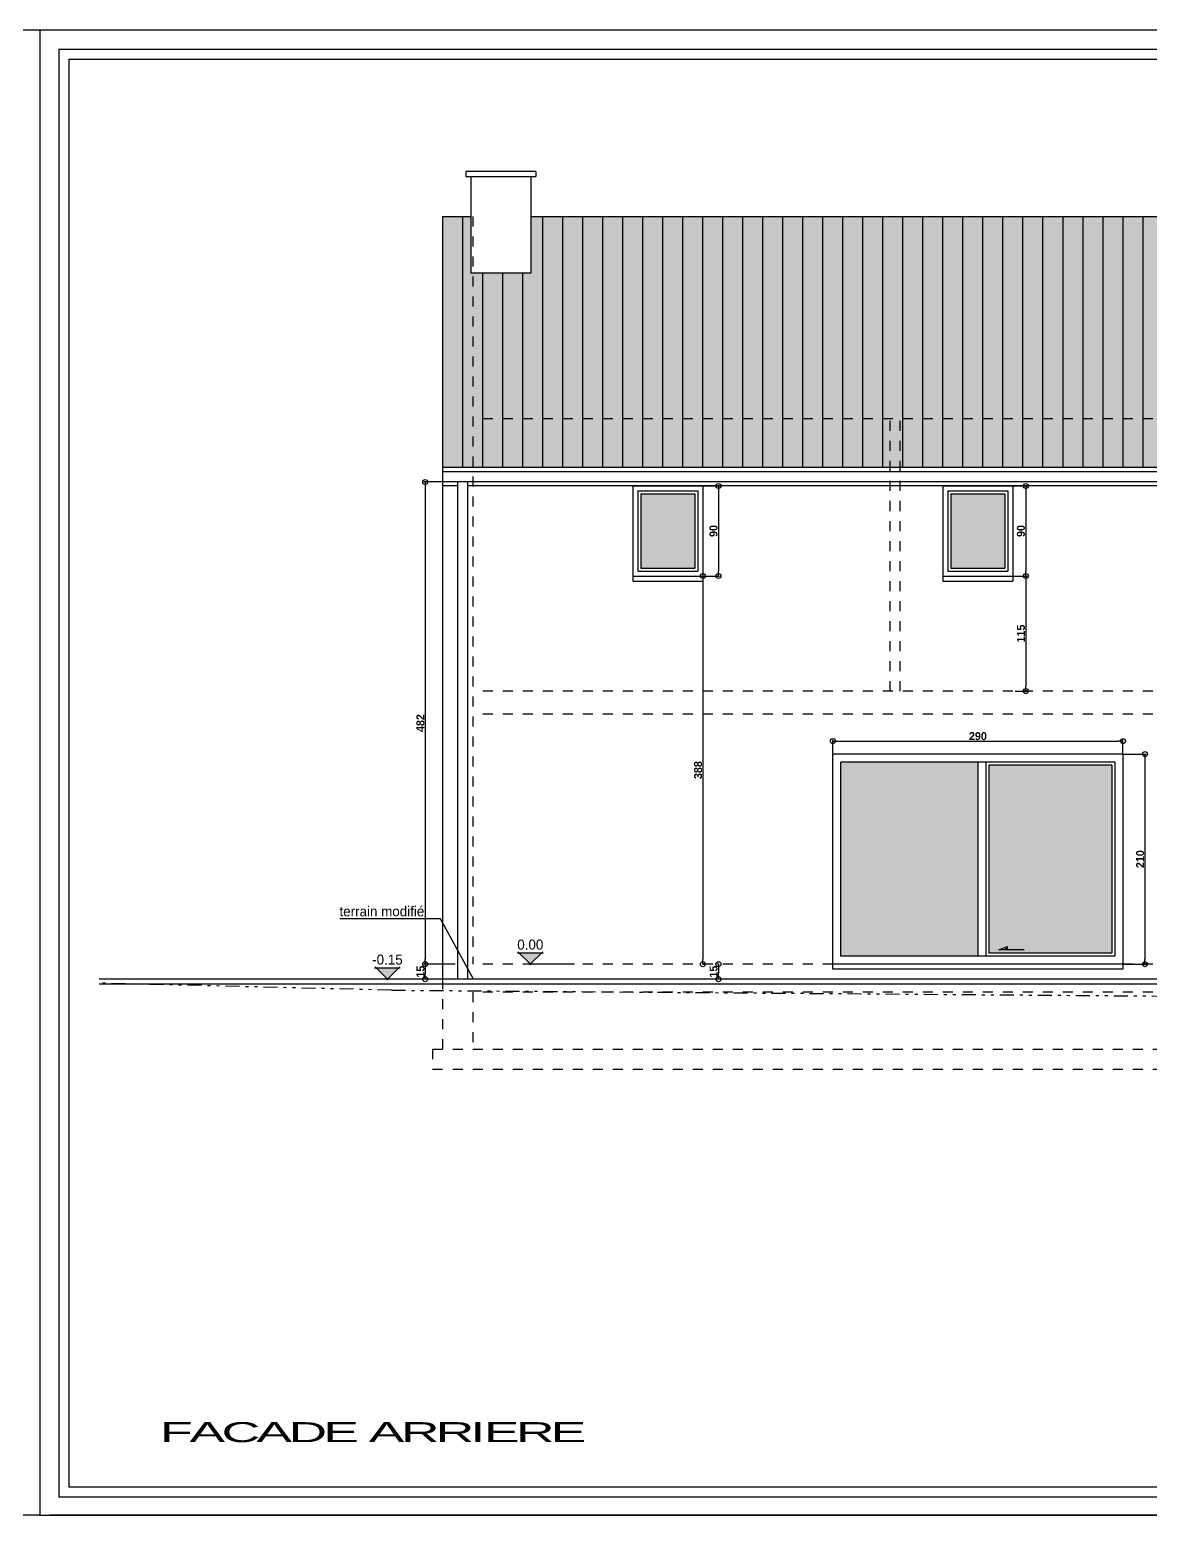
# Model space of a CAD drawing. Header units: millimetres. Extents: x -44462 to 306987, y -116160 to 12874.
# Drawn here: x -8927 to -7807, y -58393 to -56908 of the extents above; entities that cross this region are included whole.
import ezdxf
from ezdxf.enums import TextEntityAlignment as Align

# ---------------------------------------------------------------- set-up
doc = ezdxf.new("R2010")
doc.units = ezdxf.units.MM
doc.header["$PDMODE"] = 35
doc.header["$PDSIZE"] = 10
doc.linetypes.add('DCAD_Phantom', pattern=[38, 14, -6, 3, -6, 3, -6])
doc.linetypes.add('TRAIT_4', pattern=[20, 10, -10])
for name, color, linetype in [('BLANC', 7, 'Continuous'), ('chassis fen.portes', 1, 'Continuous'), ('COTES', 1, 'Continuous'), ('COULEUR 8', 8, 'Continuous'), ('JAUNE', 2, 'Continuous'), ('piontillé', 115, 'TRAIT_4'), ('ROUGE', 1, 'Continuous'), ('TEXTE', 1, 'Continuous')]:
    doc.layers.add(name, color=color, linetype=linetype)
doc.styles.add('CENTURY GOTHIC', font='GOTHIC.TTF')
doc.styles.add('Century Gothic Gras', font='GOTHICB.TTF')
doc.styles.add('COMICS', font='comic.TTF', dxfattribs={"height": 10})
doc.dimstyles.new('1-50', dxfattribs={"dimtxt": 8, "dimasz": 5, "dimexe": 1.25, "dimexo": 0.625, "dimtad": 1, "dimdec": 0, "dimtxsty": 'Century Gothic Gras', "dimblk": 'ORIGIN', "dimcen": 5, "dimclrd": 8, "dimclre": 5, "dimclrt": 6, "dimadec": 0, "dimazin": 0, "dimtfac": 1, "dimtdec": 0, "dimtmove": 0, "dimatfit": 3, "dimfxl": 0, "dimarcsym": 0})

# ---------------------------------------------------------------- blocks, each defined once
blk = doc.blocks.new('_Origin')
at = {"color": 0, "linetype": 'Continuous', "lineweight": -2}
blk.add_line((0, 0), (-1, 0), dxfattribs=at)
blk.add_circle((0, 0), 0.5, dxfattribs=at)
blk = doc.blocks.new('*D413')
at = {"layer": 'COTES', "color": 5, "lineweight": -2}
for p, q in [((-8506.2, -57360.2), (-8533.4, -57360.2)), ((-8502.1, -57842.2), (-8533.4, -57842.2))]:
    blk.add_line(p, q, dxfattribs=at)
at = {"layer": 'COTES', "color": 8, "lineweight": -2}
blk.add_line((-8532.1, -57365.2), (-8532.1, -57837.2), dxfattribs=at)
at = {"layer": 'Defpoints', "color": 0}
for p in [(-8505.5, -57360.2), (-8532.1, -57842.2), (-8484.7, -57842.2)]:
    blk.add_point(p, dxfattribs=at)
at = {"layer": 'COTES', "color": 8, "lineweight": -2, "xscale": 5, "yscale": 5, "zscale": 5}
for p, rotation in [((-8532.1, -57360.2), 90), ((-8532.1, -57842.2), 270)]:
    blk.add_blockref('_Origin', p, dxfattribs=dict(at, rotation=rotation))
at = {"layer": 'COTES', "color": 6, "insert": (-8536.9, -57601.2), "char_height": 8, "attachment_point": 5, "rotation": 90, "style": 'Century Gothic Gras'}
blk.add_mtext('482', dxfattribs=at)
blk = doc.blocks.new('*D414')
at = {"layer": 'COTES', "color": 5, "lineweight": -2}
for p, q in [((-8502.1, -57842.2), (-8533.4, -57842.2)), ((-8515.3, -57857.2), (-8533.4, -57857.2))]:
    blk.add_line(p, q, dxfattribs=at)
at = {"layer": 'COTES', "color": 8, "lineweight": -2}
blk.add_line((-8532.1, -57847.2), (-8532.1, -57852.2), dxfattribs=at)
at = {"layer": 'Defpoints', "color": 0}
for p in [(-8484.7, -57842.2), (-8532.1, -57857.2), (-8514.7, -57857.2)]:
    blk.add_point(p, dxfattribs=at)
at = {"layer": 'COTES', "color": 8, "lineweight": -2, "xscale": 5, "yscale": 5, "zscale": 5}
for p, rotation in [((-8532.1, -57842.2), 90), ((-8532.1, -57857.2), 270)]:
    blk.add_blockref('_Origin', p, dxfattribs=dict(at, rotation=rotation))
at = {"layer": 'COTES', "color": 6, "insert": (-8536.8, -57849.7), "char_height": 8, "attachment_point": 5, "rotation": 90, "style": 'Century Gothic Gras'}
blk.add_mtext('15', dxfattribs=at)
blk = doc.blocks.new('niveau_élévation_gauche')
blk.add_hatch(color=256).paths.add_polyline_path([(-55.5, 11.4), (-44.1, 0), (-32.7, 11.4)])
for p, q in [((-57, 11.4), (-31.3, 11.4)), ((-56.5, 12.4), (-43.4, -0.7)), ((-31.7, 12.4), (-44.8, -0.7)), ((0, 0), (-44.1, 0))]:
    blk.add_line(p, q)
at = {"style": 'COMICS'}
blk.add_attdef('NIVEAU', text='', height=10, dxfattribs=at).set_placement((-44.1, 14.6), align=Align.CENTER)
blk = doc.blocks.new('*D295')
at = {"layer": 'COULEUR 8', "color": 5, "lineweight": -2}
for p, q in [((-8254, -57364.2), (-8237.9, -57364.2)), ((-8254, -57454.2), (-8237.9, -57454.2))]:
    blk.add_line(p, q, dxfattribs=at)
at = {"layer": 'COULEUR 8', "color": 8, "lineweight": -2}
blk.add_line((-8239.1, -57369.2), (-8239.1, -57449.2), dxfattribs=at)
at = {"layer": 'Defpoints', "color": 0}
for p in [(-8254.6, -57364.2), (-8254.6, -57454.2), (-8239.1, -57454.2)]:
    blk.add_point(p, dxfattribs=at)
at = {"layer": 'COULEUR 8', "color": 8, "lineweight": -2, "xscale": 5, "yscale": 5, "zscale": 5}
for p, rotation in [((-8239.1, -57364.2), 90), ((-8239.1, -57454.2), 270)]:
    blk.add_blockref('_Origin', p, dxfattribs=dict(at, rotation=rotation))
at = {"layer": 'COULEUR 8', "color": 6, "insert": (-8244, -57409.2), "char_height": 8, "attachment_point": 5, "rotation": 90, "style": 'Century Gothic Gras'}
blk.add_mtext('90', dxfattribs=at)
blk = doc.blocks.new('*D296')
at = {"layer": 'COULEUR 8', "color": 5, "lineweight": -2}
for p, q in [((-8254.6, -57454.2), (-8253.4, -57454.2)), ((-8254.6, -57842.2), (-8253.4, -57842.2))]:
    blk.add_line(p, q, dxfattribs=at)
at = {"layer": 'COULEUR 8', "color": 8, "lineweight": -2}
blk.add_line((-8254.6, -57459.2), (-8254.6, -57837.2), dxfattribs=at)
at = {"layer": 'Defpoints', "color": 0}
for p in [(-8254.6, -57454.2), (-8254.6, -57842.2), (-8254.6, -57842.2)]:
    blk.add_point(p, dxfattribs=at)
at = {"layer": 'COULEUR 8', "color": 8, "lineweight": -2, "xscale": 5, "yscale": 5, "zscale": 5}
for p, rotation in [((-8254.6, -57454.2), 90), ((-8254.6, -57842.2), 270)]:
    blk.add_blockref('_Origin', p, dxfattribs=dict(at, rotation=rotation))
at = {"layer": 'COULEUR 8', "color": 6, "insert": (-8259.4, -57648.2), "char_height": 8, "attachment_point": 5, "rotation": 90, "style": 'Century Gothic Gras'}
blk.add_mtext('388', dxfattribs=at)
blk = doc.blocks.new('*D297')
at = {"layer": 'COULEUR 8', "color": 5, "lineweight": -2}
for p, q in [((-8239.1, -57842.2), (-8240.4, -57842.2)), ((-8239.1, -57857.2), (-8240.4, -57857.2))]:
    blk.add_line(p, q, dxfattribs=at)
at = {"layer": 'COULEUR 8', "color": 8, "lineweight": -2}
blk.add_line((-8239.1, -57847.2), (-8239.1, -57852.2), dxfattribs=at)
at = {"layer": 'Defpoints', "color": 0}
for p in [(-8239.1, -57842.2), (-8239.1, -57857.2), (-8239.1, -57857.2)]:
    blk.add_point(p, dxfattribs=at)
at = {"layer": 'COULEUR 8', "color": 8, "lineweight": -2, "xscale": 5, "yscale": 5, "zscale": 5}
for p, rotation in [((-8239.1, -57842.2), 90), ((-8239.1, -57857.2), 270)]:
    blk.add_blockref('_Origin', p, dxfattribs=dict(at, rotation=rotation))
at = {"layer": 'COULEUR 8', "color": 6, "insert": (-8243.9, -57849.7), "char_height": 8, "attachment_point": 5, "rotation": 90, "style": 'Century Gothic Gras'}
blk.add_mtext('15', dxfattribs=at)
blk = doc.blocks.new('*D298')
at = {"layer": 'COULEUR 8', "color": 5, "lineweight": -2}
for p, q in [((-7944, -57364.2), (-7930.6, -57364.2)), ((-7944, -57454.2), (-7930.6, -57454.2))]:
    blk.add_line(p, q, dxfattribs=at)
at = {"layer": 'COULEUR 8', "color": 8, "lineweight": -2}
blk.add_line((-7931.8, -57369.2), (-7931.8, -57449.2), dxfattribs=at)
at = {"layer": 'Defpoints', "color": 0}
for p in [(-7944.7, -57364.2), (-7944.7, -57454.2), (-7931.8, -57454.2)]:
    blk.add_point(p, dxfattribs=at)
at = {"layer": 'COULEUR 8', "color": 8, "lineweight": -2, "xscale": 5, "yscale": 5, "zscale": 5}
for p, rotation in [((-7931.8, -57364.2), 90), ((-7931.8, -57454.2), 270)]:
    blk.add_blockref('_Origin', p, dxfattribs=dict(at, rotation=rotation))
at = {"layer": 'COULEUR 8', "color": 6, "insert": (-7936.7, -57409.2), "char_height": 8, "attachment_point": 5, "rotation": 90, "style": 'Century Gothic Gras'}
blk.add_mtext('90', dxfattribs=at)
blk = doc.blocks.new('*D299')
at = {"layer": 'COULEUR 8', "color": 5, "lineweight": -2}
for p, q in [((-7942.6, -57454.2), (-7930.6, -57454.2)), ((-7942.6, -57569.2), (-7930.6, -57569.2))]:
    blk.add_line(p, q, dxfattribs=at)
at = {"layer": 'COULEUR 8', "color": 8, "lineweight": -2}
blk.add_line((-7931.8, -57459.2), (-7931.8, -57564.2), dxfattribs=at)
at = {"layer": 'Defpoints', "color": 0}
for p in [(-7943.2, -57454.2), (-7943.2, -57569.2), (-7931.8, -57569.2)]:
    blk.add_point(p, dxfattribs=at)
at = {"layer": 'COULEUR 8', "color": 8, "lineweight": -2, "xscale": 5, "yscale": 5, "zscale": 5}
for p, rotation in [((-7931.8, -57454.2), 90), ((-7931.8, -57569.2), 270)]:
    blk.add_blockref('_Origin', p, dxfattribs=dict(at, rotation=rotation))
at = {"layer": 'COULEUR 8', "color": 6, "insert": (-7936.6, -57511.7), "char_height": 8, "attachment_point": 5, "rotation": 90, "style": 'Century Gothic Gras'}
blk.add_mtext('115', dxfattribs=at)
blk = doc.blocks.new('*D300')
at = {"layer": 'COULEUR 8', "color": 5, "lineweight": -2}
for p, q in [((-7834, -57632.2), (-7811.4, -57632.2)), ((-7834, -57842.2), (-7811.4, -57842.2))]:
    blk.add_line(p, q, dxfattribs=at)
at = {"layer": 'COULEUR 8', "color": 8, "lineweight": -2}
blk.add_line((-7812.7, -57637.2), (-7812.7, -57837.2), dxfattribs=at)
at = {"layer": 'Defpoints', "color": 0}
for p in [(-7834.7, -57632.2), (-7834.7, -57842.2), (-7812.7, -57842.2)]:
    blk.add_point(p, dxfattribs=at)
at = {"layer": 'COULEUR 8', "color": 8, "lineweight": -2, "xscale": 5, "yscale": 5, "zscale": 5}
for p, rotation in [((-7812.7, -57632.2), 90), ((-7812.7, -57842.2), 270)]:
    blk.add_blockref('_Origin', p, dxfattribs=dict(at, rotation=rotation))
at = {"layer": 'COULEUR 8', "color": 6, "insert": (-7817.5, -57737.2), "char_height": 8, "attachment_point": 5, "rotation": 90, "style": 'Century Gothic Gras'}
blk.add_mtext('210', dxfattribs=at)
blk = doc.blocks.new('*D291')
at = {"layer": 'COULEUR 8', "color": 5, "lineweight": -2}
for p, q in [((-8124.7, -57631.5), (-8124.7, -57617.9)), ((-7834.7, -57631.5), (-7834.7, -57617.9))]:
    blk.add_line(p, q, dxfattribs=at)
at = {"layer": 'COULEUR 8', "color": 8, "lineweight": -2}
blk.add_line((-8119.7, -57619.2), (-7839.7, -57619.2), dxfattribs=at)
at = {"layer": 'Defpoints', "color": 0}
for p in [(-8124.7, -57632.2), (-7834.7, -57619.2), (-7834.7, -57632.2)]:
    blk.add_point(p, dxfattribs=at)
at = {"layer": 'COULEUR 8', "color": 8, "lineweight": -2, "xscale": 5, "yscale": 5, "zscale": 5, "rotation": 180}
blk.add_blockref('_Origin', (-8124.7, -57619.2), dxfattribs=at)
at = {"layer": 'COULEUR 8', "color": 8, "lineweight": -2, "xscale": 5, "yscale": 5, "zscale": 5}
blk.add_blockref('_Origin', (-7834.7, -57619.2), dxfattribs=at)
at = {"layer": 'COULEUR 8', "color": 6, "insert": (-7979.7, -57614.3), "char_height": 8, "attachment_point": 5, "style": 'Century Gothic Gras'}
blk.add_mtext('290', dxfattribs=at)
blk = doc.blocks.new('PETIT CARTOUCHE_HOR')
at = {"color": 1}
for p, q in [((-2100, 1485), (0, 1485)), ((-2100, 1485), (-2100, 10)), ((0, 1485), (0, 0)), ((0, 0), (-2090, 0))]:
    blk.add_line(p, q, dxfattribs=at)
at = {"layer": 'chassis fen.portes', "color": 2, "linetype": 'Continuous'}
for p, q in [((-2081.3, 1465.7), (-2081.3, 18)), ((-2081.3, 1465.7), (-20.5, 1465.7)), ((-223.5, 18), (-2081.3, 18))]:
    blk.add_line(p, q, dxfattribs=at)
at = {"layer": 'chassis fen.portes', "color": 5, "linetype": 'Continuous'}
for p, q in [((-2071.3, 1455.7), (-2071.3, 28)), ((-2071.3, 1455.7), (-30.5, 1455.7)), ((-233.5, 28), (-2071.3, 28))]:
    blk.add_line(p, q, dxfattribs=at)
at = {"layer": 'chassis fen.portes', "color": 1, "linetype": 'Continuous'}
for p, q in [((-2100, 1420), (-2100, 0)), ((-2100, 0), (-86.3, 0))]:
    blk.add_line(p, q, dxfattribs=at)
at = {"style": 'CENTURY GOTHIC'}
for tag, p, height in [('DATE', (-210.2, 171.4), 20), ('DOSSIERN°', (-210.2, 111.5), 20), ('COMMENTAIRE', (-210.2, 95.4), 12), ('COMMENTAIRESUITE', (-210.2, 79.7), 12), ('FEUILLEN°', (-222, 32.7), 20), ('TOTALFEUILLES', (-181.6, 32.7), 20), ('ÉCH.', (-103.2, 32.7), 12)]:
    blk.add_attdef(tag, p, '', height=height, dxfattribs=at)

msp = doc.modelspace()

# ---------------------------------------------------------------- hatches: boundary and pattern name
at = {"layer": 'ROUGE'}
h = msp.add_hatch(dxfattribs=at)
h.set_pattern_fill('_USER', color=256, scale=20, angle=90, style=0, pattern_type=0)
h.set_pattern_definition([(90, (-8514.662, -57345.785), (-20, 1e-15), [])])
h.paths.add_polyline_path([(-7434.7, -57094.7), (-7462.7, -57094.7), (-7462.7, -57165.4), (-7464.7, -57165.4), (-7464.7, -57345.8), (-7434.7, -57345.8)])
h.paths.add_polyline_path([(-7464.7, -57297.2), (-7794.7, -57297.2), (-7794.7, -57345.8), (-7464.7, -57345.8)])
h.paths.add_polyline_path([(-7794.7, -57297.2), (-7804.7, -57297.2), (-7804.7, -57345.8), (-7794.7, -57345.8)])
h.paths.add_polyline_path([(-7804.7, -57297.2), (-8057.5, -57297.2), (-8057.5, -57345.8), (-7804.7, -57345.8)])
h.paths.add_polyline_path([(-8057.5, -57297.2), (-8067.5, -57297.2), (-8067.5, -57345.8), (-8057.5, -57345.8)])
h.paths.add_polyline_path([(-8067.5, -57297.2), (-8484.7, -57297.2), (-8484.7, -57345.8), (-8067.5, -57345.8)])
h.paths.add_polyline_path([(-7464.7, -57165.4), (-7522.7, -57165.4), (-7522.7, -57094.7), (-8426.7, -57094.7), (-8426.7, -57151.4), (-8484.7, -57151.4), (-8484.7, -57297.2), (-7464.7, -57297.2)])
h.paths.add_polyline_path([(-8484.7, -57151.4), (-8486.7, -57151.4), (-8486.7, -57094.7), (-8514.7, -57094.7), (-8514.7, -57345.8), (-8484.7, -57345.8)])
h = msp.add_hatch(color=253, dxfattribs=at)
h.paths.add_polyline_path([(-7464.7, -57165.4), (-7522.7, -57165.4), (-7522.7, -57094.7), (-8426.7, -57094.7), (-8426.7, -57151.4), (-8484.7, -57151.4), (-8484.7, -57297.2), (-7464.7, -57297.2)])
h.paths.add_polyline_path([(-7434.7, -57094.7), (-7462.7, -57094.7), (-7462.7, -57165.4), (-7464.7, -57165.4), (-7464.7, -57345.8), (-7434.7, -57345.8)])
h.paths.add_polyline_path([(-7464.7, -57297.2), (-7794.7, -57297.2), (-7794.7, -57345.8), (-7464.7, -57345.8)])
h.paths.add_polyline_path([(-7794.7, -57297.2), (-7804.7, -57297.2), (-7804.7, -57345.8), (-7794.7, -57345.8)])
h.paths.add_polyline_path([(-7804.7, -57297.2), (-8057.5, -57297.2), (-8057.5, -57345.8), (-7804.7, -57345.8)])
h.paths.add_polyline_path([(-8057.5, -57297.2), (-8067.5, -57297.2), (-8067.5, -57345.8), (-8057.5, -57345.8)])
h.paths.add_polyline_path([(-8067.5, -57297.2), (-8484.7, -57297.2), (-8484.7, -57345.8), (-8067.5, -57345.8)])
h.paths.add_polyline_path([(-8484.7, -57151.4), (-8486.7, -57151.4), (-8486.7, -57094.7), (-8514.7, -57094.7), (-8514.7, -57345.8), (-8484.7, -57345.8)])
for points in [[(-8262.6, -57372.2), (-8316.6, -57372.2), (-8316.6, -57446.2), (-8262.6, -57446.2)], [(-7952.7, -57372.2), (-8006.7, -57372.2), (-8006.7, -57446.2), (-7952.7, -57446.2)]]:
    msp.add_hatch(color=254, dxfattribs=at).paths.add_polyline_path(points)
h = msp.add_hatch(color=254, dxfattribs=at)
h.paths.add_polyline_path([(-7968.7, -57831.2), (-7845.7, -57831.2), (-7845.7, -57643.2), (-7968.7, -57643.2)])
h.paths.add_polyline_path([(-7979.7, -57640.2), (-8116.7, -57640.2), (-8116.7, -57834.2), (-7979.7, -57834.2)])

# ---------------------------------------------------------------- linework, layer by layer
at = {"layer": 'BLANC'}
for p, q in [((-7481, -57857.2), (-8857.9, -57857.2)), ((-7481.2, -57862.2), (-8857.9, -57862.2))]:
    msp.add_line(p, q, dxfattribs=at)
at = {"layer": 'COTES'}
for p, q in [((-7979.7, -57640.2), (-7979.7, -57834.2)), ((-7971.7, -57640.2), (-7971.7, -57834.2)), ((-7968.7, -57643.2), (-7968.7, -57831.2))]:
    msp.add_line(p, q, dxfattribs=at)
at = {"layer": 'COULEUR 8'}
msp.add_line((-7434.7, -57345.8), (-8514.7, -57345.8), dxfattribs=at)
at = {"layer": 'JAUNE'}
for p, q in [((-7958.8, -57827.9), (-7950.6, -57824.4)), ((-7950.6, -57824.4), (-7950.6, -57827)), ((-7933.5, -57827.9), (-7958.8, -57827.9)), ((-7950.6, -57827), (-7952.4, -57827))]:
    msp.add_line(p, q, dxfattribs=at)
at = {"layer": 'piontillé'}
for p, q in [((-8484.7, -57094.7), (-8484.7, -57842.2)), ((-7464.7, -57297.2), (-8484.7, -57297.2)), ((-8067.5, -57569.2), (-8067.5, -57297.2)), ((-8057.5, -57569.2), (-8057.5, -57297.2)), ((-7464.7, -57569.2), (-8484.7, -57569.2)), ((-7464.7, -57592.2), (-8484.7, -57592.2)), ((-7464.7, -57842.2), (-8484.7, -57842.2)), ((-8514.7, -57857.2), (-8514.7, -57927.2)), ((-7464.7, -57870.2), (-8484.7, -57870.2)), ((-8484.7, -57870.2), (-8484.7, -57927.2)), ((-8524.7, -57927.2), (-7464.7, -57927.2)), ((-8524.7, -57927.2), (-8524.7, -57947.2)), ((-8524.7, -57947.2), (-7469.7, -57947.2))]:
    msp.add_line(p, q, dxfattribs=at)
at = {"layer": 'ROUGE'}
for p, q in [((-8421.7, -57049.7), (-8491.7, -57049.7)), ((-8491.7, -57049.7), (-8491.7, -57054.7)), ((-8421.7, -57049.7), (-8421.7, -57054.7)), ((-8491.7, -57054.7), (-8421.7, -57054.7)), ((-8486.7, -57054.7), (-8486.7, -57151.4)), ((-8426.7, -57054.7), (-8426.7, -57151.4)), ((-8514.7, -57094.7), (-8514.7, -57857.2)), ((-8514.7, -57094.7), (-8486.7, -57094.7)), ((-8426.7, -57094.7), (-7522.7, -57094.7)), ((-8426.7, -57151.4), (-8486.7, -57151.4)), ((-7434.7, -57350.2), (-8514.7, -57350.2)), ((-7434.7, -57360.2), (-8514.7, -57360.2)), ((-8499.9, -57364.2), (-8514.7, -57364.2)), ((-8499.9, -57360.2), (-8499.9, -57857.2)), ((-8489.9, -57360.2), (-8489.9, -57857.2)), ((-7462.6, -57364.2), (-8489.9, -57364.2)), ((-8324.6, -57364.2), (-8324.6, -57459.2)), ((-8324.6, -57364.2), (-8254.6, -57364.2)), ((-8254.6, -57364.2), (-8254.6, -57459.2)), ((-8014.7, -57364.2), (-8014.7, -57459.2)), ((-8014.7, -57364.2), (-7944.7, -57364.2)), ((-7944.7, -57364.2), (-7944.7, -57459.2)), ((-8319.6, -57369.2), (-8259.6, -57369.2)), ((-8319.6, -57369.2), (-8319.6, -57449.2)), ((-8316.6, -57372.2), (-8262.6, -57372.2)), ((-8316.6, -57372.2), (-8316.6, -57446.2)), ((-8262.6, -57372.2), (-8262.6, -57446.2)), ((-8259.6, -57369.2), (-8259.6, -57449.2)), ((-8009.7, -57369.2), (-7949.7, -57369.2)), ((-8009.7, -57369.2), (-8009.7, -57449.2)), ((-8006.7, -57372.2), (-7952.7, -57372.2)), ((-8006.7, -57372.2), (-8006.7, -57446.2)), ((-7952.7, -57372.2), (-7952.7, -57446.2)), ((-7949.7, -57369.2), (-7949.7, -57449.2)), ((-8324.6, -57454.2), (-8254.6, -57454.2)), ((-8319.6, -57449.2), (-8259.6, -57449.2)), ((-8316.6, -57446.2), (-8262.6, -57446.2)), ((-8014.7, -57454.2), (-7944.7, -57454.2)), ((-8009.7, -57449.2), (-7949.7, -57449.2)), ((-8006.7, -57446.2), (-7952.7, -57446.2)), ((-8324.6, -57459.2), (-8254.6, -57459.2)), ((-8014.7, -57459.2), (-7944.7, -57459.2)), ((-7834.7, -57632.2), (-8124.7, -57632.2)), ((-8124.7, -57847.2), (-8124.7, -57632.2)), ((-7834.7, -57632.2), (-7834.7, -57847.2)), ((-8116.7, -57834.2), (-8116.7, -57640.2)), ((-7842.7, -57640.2), (-8116.7, -57640.2)), ((-7845.7, -57643.2), (-7968.7, -57643.2)), ((-7845.7, -57643.2), (-7845.7, -57831.2)), ((-7842.7, -57640.2), (-7842.7, -57834.2)), ((-7842.7, -57834.2), (-8116.7, -57834.2)), ((-7845.7, -57831.2), (-7968.7, -57831.2)), ((-7834.7, -57842.2), (-8124.7, -57842.2)), ((-7834.7, -57847.2), (-8124.7, -57847.2))]:
    msp.add_line(p, q, dxfattribs=at)
at = {"layer": 'ROUGE', "linetype": 'DCAD_Phantom'}
for q in [(-8857.9, -57861.2), (-7381.3, -57877.2)]:
    msp.add_line((-8565.9, -57868.2), q, dxfattribs=at)

# ---------------------------------------------------------------- block references
at = {"color": 1}
for p in [(-8917.2, -58393.1), (-6817.2, -58393.1)]:
    msp.add_blockref('PETIT CARTOUCHE_HOR', p, dxfattribs=at)
at = {"layer": 'ROUGE'}
for p, values in [((-8383, -57842.2), {'NIVEAU': '0.00'}), ((-8525.8, -57857.2), {'NIVEAU': '-0.15'})]:
    msp.add_blockref('niveau_élévation_gauche', p, dxfattribs=at).add_auto_attribs(values)

# ---------------------------------------------------------------- texts
at = {"layer": 'TEXTE', "attachment_point": 1, "style": 'CENTURY GOTHIC'}
for s, insert, char_height, width in [('terrain modifié', (-8617.8, -57784.4), 10, 119.347), ('\\pi-30,l30,t30;{\\W2;\\T0.9;FACADE ARRIERE}', (-8797.2, -58300), 20, 864.363)]:
    msp.add_mtext(s, dxfattribs=dict(at, insert=insert, char_height=char_height, width=width))

# ---------------------------------------------------------------- dimensions: what is measured, and where the dimension line sits
at = {"layer": 'COTES'}
dim = msp.add_linear_dim(base=(-8532.1, -57842.2), p1=(-8505.5, -57360.2), p2=(-8484.7, -57842.2), angle=90, dimstyle='1-50', dxfattribs=at)
dim.commit()
dim.dimension.update_dxf_attribs({"geometry": '*D413', "text_midpoint": (-8536.9, -57601.2)})
dim = msp.add_linear_dim(base=(-8532.1, -57857.2), p1=(-8484.7, -57842.2), p2=(-8514.7, -57857.2), angle=90, dimstyle='1-50', override={"dimtmove": 1}, dxfattribs=at)
dim.commit()
dim.dimension.update_dxf_attribs({"geometry": '*D414', "text_midpoint": (-8536.8, -57849.7)})
at = {"layer": 'COULEUR 8'}
for base, p1, p2, picture, middle in [((-8239.1, -57454.2), (-8254.6, -57364.2), (-8254.6, -57454.2), '*D295', (-8244, -57409.2)), ((-7931.8, -57454.2), (-7944.7, -57364.2), (-7944.7, -57454.2), '*D298', (-7936.7, -57409.2)), ((-7812.7, -57842.2), (-7834.7, -57632.2), (-7834.7, -57842.2), '*D300', (-7817.5, -57737.2))]:
    dim = msp.add_linear_dim(base=base, p1=p1, p2=p2, angle=90, dimstyle='1-50', dxfattribs=at)
    dim.commit()
    dim.dimension.update_dxf_attribs({"geometry": picture, "text_midpoint": middle})
for base, p1, p2, picture, middle in [((-8254.6, -57842.2), (-8254.6, -57454.2), (-8254.6, -57842.2), '*D296', (-8259.4, -57648.2)), ((-7931.8, -57569.2), (-7943.2, -57454.2), (-7943.2, -57569.2), '*D299', (-7936.6, -57511.7)), ((-8239.1, -57857.2), (-8239.1, -57842.2), (-8239.1, -57857.2), '*D297', (-8243.9, -57849.7))]:
    dim = msp.add_linear_dim(base=base, p1=p1, p2=p2, angle=90, dimstyle='1-50', override={"dimtmove": 1}, dxfattribs=at)
    dim.commit()
    dim.dimension.update_dxf_attribs({"geometry": picture, "text_midpoint": middle})
dim = msp.add_linear_dim(base=(-7834.7, -57619.2), p1=(-8124.7, -57632.2), p2=(-7834.7, -57632.2), dimstyle='1-50', dxfattribs=at)
dim.commit()
dim.dimension.update_dxf_attribs({"geometry": '*D291', "text_midpoint": (-7979.7, -57614.3)})

# ---------------------------------------------------------------- leaders
at = {"layer": 'BLANC'}
msp.add_leader([(-8484, -57857.2), (-8516.9, -57796.8), (-8617.4, -57796.8)], dimstyle='1-50', override={"dimgap": 0.625, "dimtad": 0}, dxfattribs=at)

doc.saveas('drawing.dxf')
